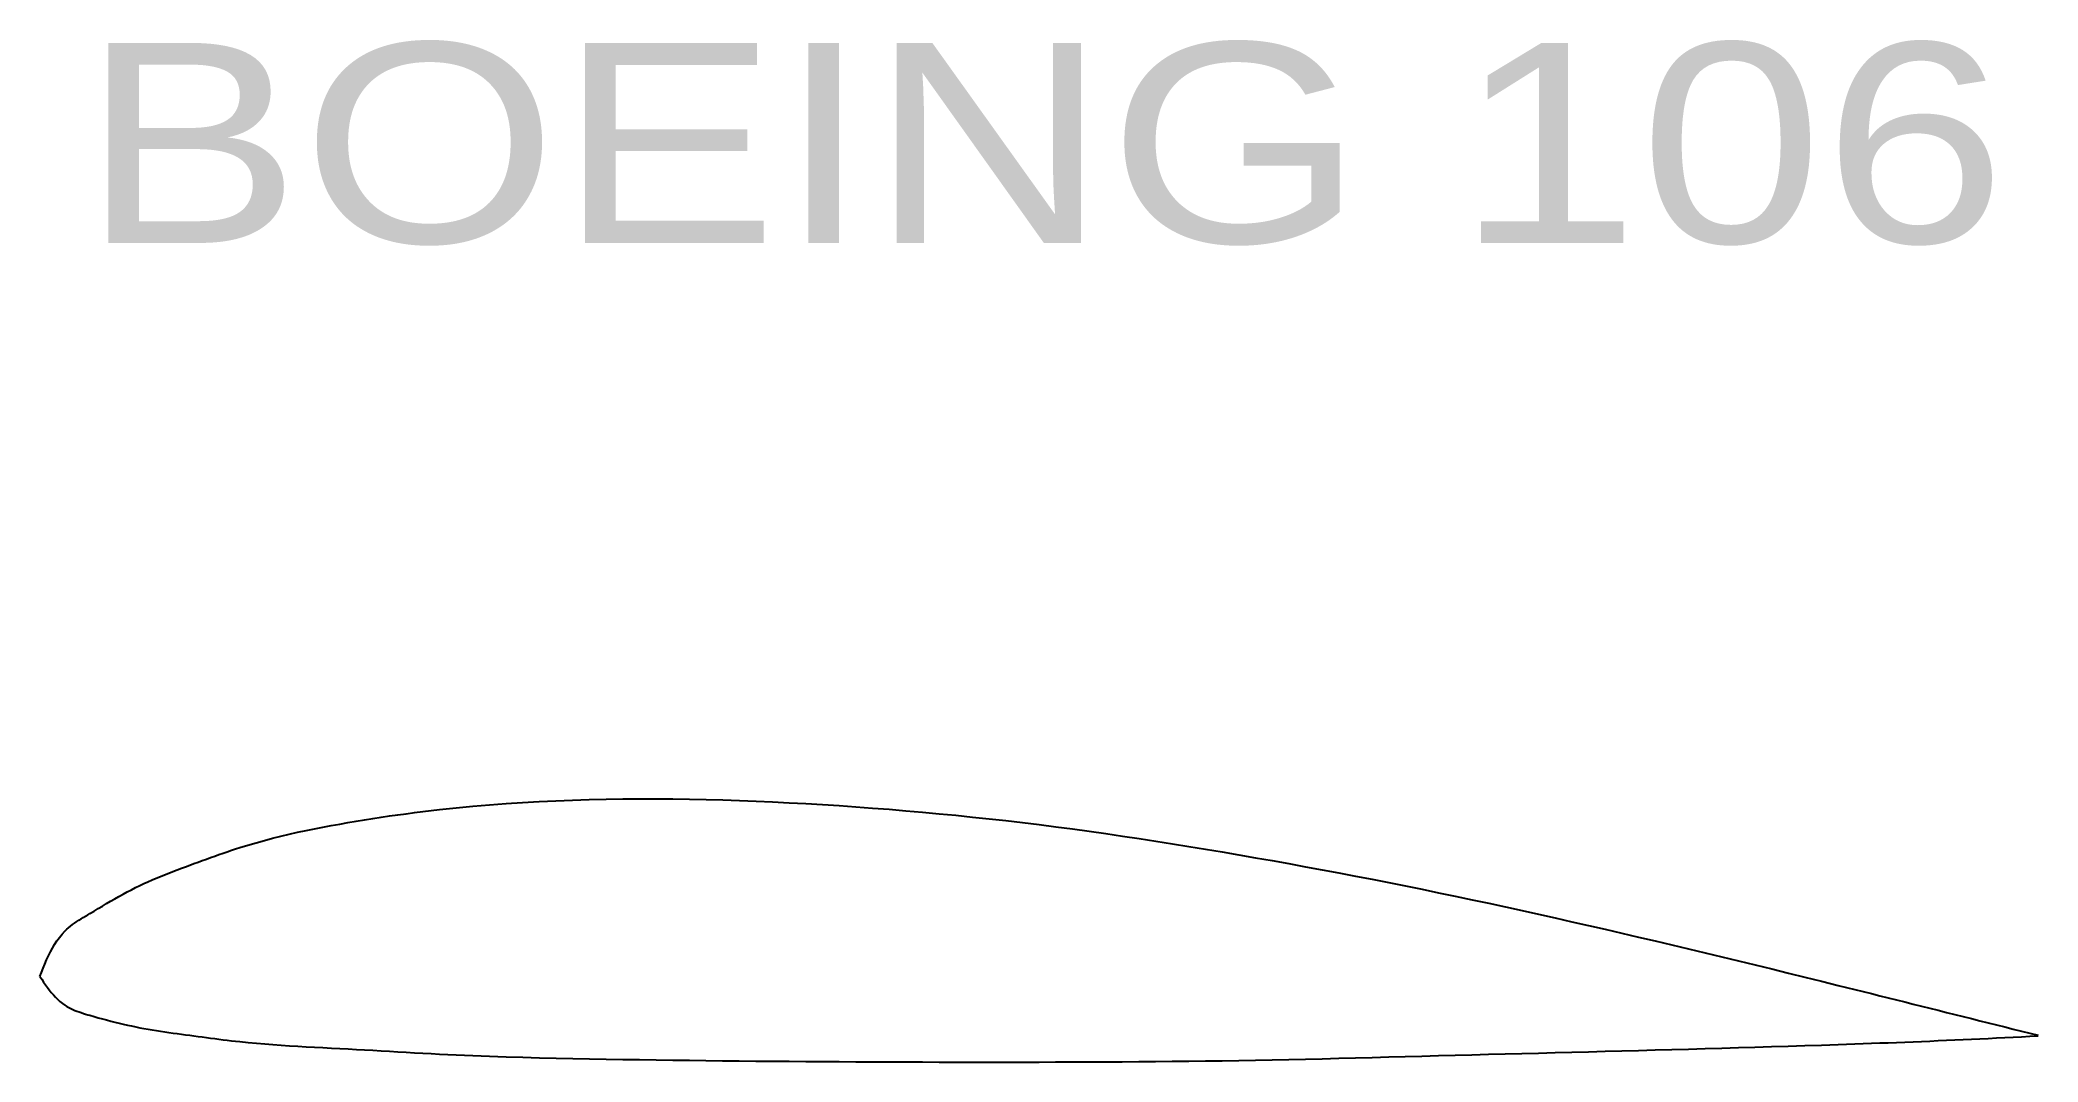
# Model space of a CAD drawing. Extents: x 0.2 to 32.1, y -1.6 to 14.8.
import ezdxf
from ezdxf.enums import TextEntityAlignment as Align

# ---------------------------------------------------------------- set-up
doc = ezdxf.new("R2010")
doc.units = 0
doc.layers.get('0').update_dxf_attribs({"color": 3, "linetype": 'CONTINUOUS'})

msp = doc.modelspace()

# ---------------------------------------------------------------- linework, layer by layer
at = {"color": 3, "linetype": 'CONTINUOUS'}
msp.add_lwpolyline([(0.1615, -0.2446), (0.1875, -0.1773), (0.2137, -0.1103), (0.2406, -0.0438), (0.2683, 0.0218), (0.2974, 0.0864), (0.328, 0.1495), (0.3604, 0.2111), (0.395, 0.2707), (0.4321, 0.3282), (0.472, 0.3832), (0.515, 0.4354), (0.5614, 0.4847), (0.5903, 0.5121), (0.6205, 0.5386), (0.6517, 0.564), (0.6838, 0.5887), (0.7168, 0.6125), (0.7505, 0.6357), (0.7848, 0.6583), (0.8195, 0.6805), (0.8547, 0.7023), (0.8901, 0.7237), (0.9256, 0.745), (0.9612, 0.7661), (1.0277, 0.8057), (1.094, 0.8452), (1.1601, 0.8844), (1.2261, 0.9234), (1.2922, 0.962), (1.3583, 1), (1.4245, 1.0376), (1.491, 1.0745), (1.5578, 1.1107), (1.625, 1.146), (1.6927, 1.1805), (1.7609, 1.214), (1.8256, 1.2446), (1.8909, 1.2743), (1.9566, 1.3032), (2.0228, 1.3314), (2.0892, 1.359), (2.156, 1.386), (2.2231, 1.4125), (2.2903, 1.4385), (2.3577, 1.4643), (2.4253, 1.4898), (2.4929, 1.515), (2.5605, 1.5402), (2.6269, 1.5649), (2.6932, 1.5894), (2.7596, 1.6139), (2.826, 1.6382), (2.8925, 1.6623), (2.959, 1.6861), (3.0255, 1.7097), (3.0922, 1.7329), (3.159, 1.7558), (3.2259, 1.7782), (3.293, 1.8002), (3.3602, 1.8217), (3.4909, 1.8619), (3.6223, 1.9001), (3.7542, 1.9365), (3.8867, 1.9712), (4.0196, 2.0043), (4.153, 2.0359), (4.2867, 2.0661), (4.4208, 2.0949), (4.5552, 2.1225), (4.6898, 2.1491), (4.8245, 2.1745), (4.9595, 2.1991), (5.0923, 2.2225), (5.2251, 2.2451), (5.3581, 2.2669), (5.4911, 2.2879), (5.6243, 2.3082), (5.7575, 2.3277), (5.8908, 2.3465), (6.0243, 2.3645), (6.1578, 2.3818), (6.2913, 2.3984), (6.425, 2.4143), (6.5588, 2.4294), (6.8242, 2.4574), (7.09, 2.4827), (7.356, 2.5053), (7.6222, 2.5254), (7.8887, 2.543), (8.1554, 2.5582), (8.4222, 2.571), (8.6891, 2.5815), (8.9561, 2.5898), (9.2232, 2.596), (9.4903, 2.6001), (9.7574, 2.6022), (10.0242, 2.6023), (10.291, 2.6005), (10.5578, 2.597), (10.8245, 2.5917), (11.0911, 2.5847), (11.3577, 2.576), (11.6243, 2.5658), (11.8908, 2.5541), (12.1572, 2.5409), (12.4235, 2.5264), (12.6898, 2.5105), (12.956, 2.4934), (13.2232, 2.475), (13.4903, 2.4554), (13.7573, 2.4345), (14.0242, 2.4124), (14.2909, 2.389), (14.5576, 2.3644), (14.8241, 2.3385), (15.0905, 2.3114), (15.3568, 2.2829), (15.6229, 2.2531), (15.8889, 2.222), (16.1546, 2.1895), (16.4221, 2.1555), (16.6893, 2.1202), (16.9564, 2.0836), (17.2233, 2.0459), (17.4901, 2.0069), (17.7567, 1.9669), (18.0232, 1.9258), (18.2895, 1.8837), (18.5556, 1.8407), (18.8216, 1.7968), (19.0875, 1.7521), (19.3533, 1.7065), (19.6206, 1.66), (19.8878, 1.6126), (20.1548, 1.5646), (20.4217, 1.5158), (20.6885, 1.4662), (20.9551, 1.416), (21.2216, 1.365), (21.488, 1.3132), (21.7542, 1.2607), (22.0202, 1.2075), (22.2861, 1.1535), (22.5519, 1.0988), (22.8192, 1.043), (23.0863, 0.9865), (23.3533, 0.9293), (23.6201, 0.8715), (23.8868, 0.813), (24.1534, 0.754), (24.4199, 0.6943), (24.6862, 0.6342), (24.9525, 0.5735), (25.2186, 0.5123), (25.4846, 0.4507), (25.7505, 0.3887), (26.0175, 0.326), (26.2844, 0.2629), (26.5512, 0.1995), (26.8179, 0.1357), (27.0846, 0.0716), (27.3511, 0.0071), (27.6176, -0.0576), (27.8841, -0.1226), (28.1504, -0.1879), (28.4167, -0.2535), (28.6829, -0.3193), (28.9491, -0.3854), (29.0824, -0.4185), (29.2157, -0.4517), (29.349, -0.485), (29.4823, -0.5183), (29.6156, -0.5516), (29.7489, -0.5849), (29.8821, -0.6183), (30.0154, -0.6516), (30.1487, -0.685), (30.2819, -0.7184), (30.4152, -0.7518), (30.5484, -0.7852), (30.6817, -0.8185), (30.815, -0.8519), (30.9482, -0.8852), (31.0815, -0.9186), (31.2148, -0.9519), (31.3481, -0.9852), (31.4813, -1.0185), (31.6146, -1.0518), (31.7479, -1.0851), (31.8812, -1.1184), (32.0145, -1.1517), (32.1477, -1.185)], dxfattribs=at)
at = {"color": 1, "linetype": 'CONTINUOUS'}
msp.add_lwpolyline([(0.1615, -0.2446), (0.1908, -0.2886), (0.2202, -0.3323), (0.2499, -0.3756), (0.2802, -0.4182), (0.3111, -0.4598), (0.3429, -0.5003), (0.3757, -0.5393), (0.4098, -0.5767), (0.4452, -0.6123), (0.4821, -0.6457), (0.5208, -0.6767), (0.5614, -0.7052), (0.5912, -0.7237), (0.622, -0.7408), (0.6536, -0.7568), (0.686, -0.7717), (0.719, -0.7856), (0.7526, -0.7987), (0.7867, -0.811), (0.8212, -0.8227), (0.856, -0.8338), (0.891, -0.8446), (0.9261, -0.855), (0.9612, -0.8651), (1.0283, -0.8843), (1.0951, -0.9031), (1.1618, -0.9215), (1.2283, -0.9395), (1.2948, -0.9569), (1.3612, -0.9739), (1.4276, -0.9903), (1.494, -1.0062), (1.5605, -1.0215), (1.6271, -1.0361), (1.6939, -1.0501), (1.7609, -1.0635), (1.8268, -1.0759), (1.8929, -1.0876), (1.9593, -1.0989), (2.0257, -1.1096), (2.0923, -1.1199), (2.159, -1.1298), (2.2259, -1.1394), (2.2927, -1.1488), (2.3597, -1.158), (2.4266, -1.167), (2.4936, -1.176), (2.5605, -1.185), (2.6272, -1.194), (2.6939, -1.2031), (2.7605, -1.2121), (2.8271, -1.2211), (2.8937, -1.2301), (2.9603, -1.2389), (3.0269, -1.2475), (3.0935, -1.256), (3.1601, -1.2643), (3.2268, -1.2723), (3.2935, -1.28), (3.3602, -1.2874), (3.4929, -1.301), (3.6258, -1.3133), (3.7589, -1.3245), (3.892, -1.3347), (4.0253, -1.344), (4.1586, -1.3525), (4.292, -1.3604), (4.4255, -1.3679), (4.559, -1.3751), (4.6925, -1.3821), (4.826, -1.3891), (4.9595, -1.3961), (5.0928, -1.4034), (5.2262, -1.4109), (5.3595, -1.4185), (5.4927, -1.4262), (5.626, -1.4339), (5.7593, -1.4417), (5.8925, -1.4494), (6.0257, -1.4571), (6.159, -1.4645), (6.2922, -1.4718), (6.4255, -1.4789), (6.5588, -1.4857), (6.8251, -1.4983), (7.0914, -1.5096), (7.3579, -1.5198), (7.6244, -1.5289), (7.8909, -1.5371), (8.1575, -1.5444), (8.4241, -1.551), (8.6907, -1.5568), (8.9574, -1.5621), (9.2241, -1.5669), (9.4907, -1.5712), (9.7574, -1.5752), (10.024, -1.579), (10.2905, -1.5826), (10.5571, -1.586), (10.8237, -1.5891), (11.0902, -1.5921), (11.3568, -1.5948), (11.6233, -1.5973), (11.8898, -1.5997), (12.1564, -1.6018), (12.4229, -1.6038), (12.6895, -1.6056), (12.956, -1.6072), (13.2226, -1.6087), (13.4891, -1.61), (13.7556, -1.6111), (14.0222, -1.612), (14.2887, -1.6128), (14.5553, -1.6134), (14.8219, -1.6139), (15.0884, -1.6141), (15.355, -1.6143), (15.6215, -1.6142), (15.8881, -1.614), (16.1546, -1.6136), (16.4212, -1.6131), (16.6878, -1.6124), (16.9543, -1.6114), (17.2209, -1.6102), (17.4875, -1.6087), (17.754, -1.6069), (18.0206, -1.6048), (18.2871, -1.6023), (18.5537, -1.5994), (18.8202, -1.5961), (19.0867, -1.5923), (19.3533, -1.588), (19.6198, -1.5833), (19.8864, -1.578), (20.153, -1.5724), (20.4195, -1.5664), (20.6861, -1.5601), (20.9526, -1.5535), (21.2192, -1.5467), (21.4857, -1.5397), (21.7523, -1.5327), (22.0188, -1.5255), (22.2853, -1.5184), (22.5519, -1.5113), (22.8184, -1.5042), (23.085, -1.4973), (23.3515, -1.4904), (23.6181, -1.4835), (23.8846, -1.4766), (24.1512, -1.4698), (24.4178, -1.463), (24.6843, -1.4561), (24.9509, -1.4492), (25.2174, -1.4422), (25.484, -1.4352), (25.7505, -1.4281), (26.0171, -1.4209), (26.2836, -1.4136), (26.5502, -1.4061), (26.8168, -1.3986), (27.0833, -1.3909), (27.3499, -1.383), (27.6164, -1.375), (27.883, -1.3668), (28.1495, -1.3584), (28.4161, -1.3499), (28.6826, -1.3411), (28.9491, -1.3321), (29.0824, -1.3276), (29.2157, -1.3229), (29.349, -1.3182), (29.4823, -1.3135), (29.6156, -1.3086), (29.7488, -1.3036), (29.8821, -1.2986), (30.0154, -1.2934), (30.1487, -1.2881), (30.2819, -1.2826), (30.4152, -1.2771), (30.5484, -1.2714), (30.6817, -1.2655), (30.815, -1.2595), (30.9483, -1.2534), (31.0816, -1.2471), (31.2149, -1.2408), (31.3481, -1.2344), (31.4814, -1.2279), (31.6147, -1.2213), (31.7479, -1.2147), (31.8812, -1.208), (32.0145, -1.2013), (32.1477, -1.1946)], dxfattribs=at)

# ---------------------------------------------------------------- texts
at = {"color": 7}
msp.add_text('BOEING 106', height=3.204, dxfattribs=at).set_placement((0.8219, 11.5083), (31.6415, 11.5083), align=Align.FIT)

doc.saveas('drawing.dxf')
